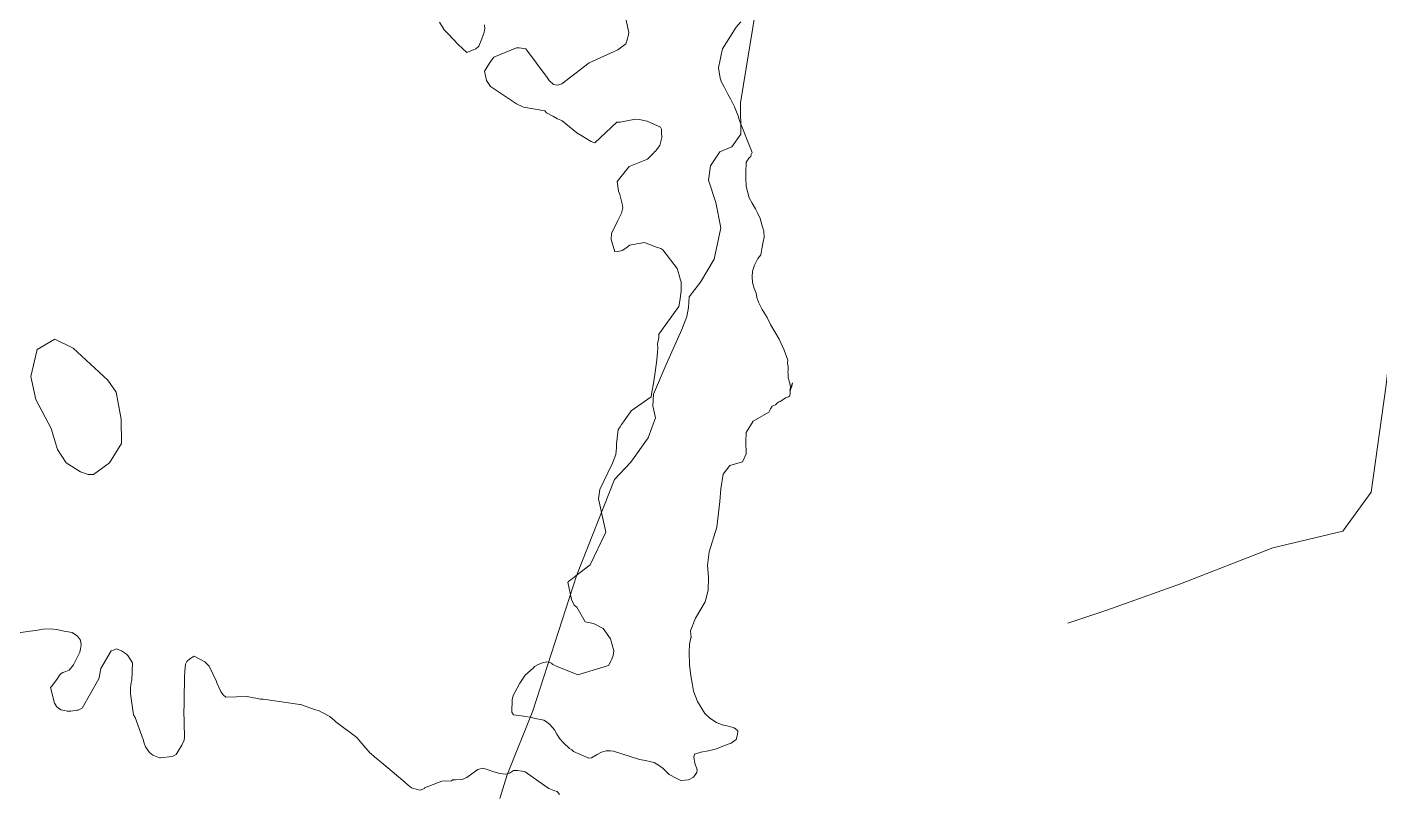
# Model space of a CAD drawing. Header units: metres. Extents: x 4652992 to 4879070, y 2074171 to 2309877.
# Drawn here: x 4653856.6 to 4653983.8, y 2308278.1 to 2308349.9 of the extents above; entities that cross this region are included whole.
import ezdxf

# ---------------------------------------------------------------- set-up
doc = ezdxf.new("R2010")
doc.units = ezdxf.units.M
doc.header["$MEASUREMENT"] = 0
doc.linetypes.add('DGN Style 3', pattern=[92.779933, 66.271381, -26.508552])
for name, color, linetype, lineweight in [('Level 1', 2, 'Continuous', 0), ('Level 20', 30, 'DGN Style 3', 0), ('Level 40', 1, 'Continuous', 0)]:
    doc.layers.add(name, color=color, linetype=linetype, lineweight=lineweight)

msp = doc.modelspace()

# ---------------------------------------------------------------- linework, layer by layer
at = {"layer": 'Level 1'}
msp.add_polyline3d([(4653954.435915, 2308293.919497, 1301), (4653958.094485, 2308295.153933, 1295), (4653965.02051, 2308297.625918, 1290), (4653973.707522, 2308301.017519, 1283), (4653980.302309, 2308302.584109, 1277), (4653982.966311, 2308306.238894, 1275), (4653984.351076, 2308316.328921, 1274), (4653985.578676, 2308327.400515, 1273.3), (4653986.643313, 2308331.845522, 1272), (4653990.25381, 2308343.503442, 1270.3736)], dxfattribs=at)
at = {"layer": 'Level 20', "linetype": 'Continuous'}
msp.add_polyline3d([(4653901.04839, 2308277.463797, 1334.737092), (4653901.721608, 2308279.662145, 1334.137092), (4653904.148199, 2308285.674282, 1332.537091), (4653908.278894, 2308298.473232, 1330.537091), (4653911.807773, 2308307.440972, 1328.937092), (4653913.35751, 2308309.060588, 1328.737092), (4653914.997649, 2308311.347389, 1328.337091), (4653915.679425, 2308313.230027, 1327.737092), (4653915.415936, 2308314.358605, 1327.737092), (4653915.481217, 2308315.432724, 1327.737092), (4653916.691167, 2308318.217924, 1327.137092), (4653918.146025, 2308321.536087, 1326.537091), (4653918.633516, 2308322.7431, 1326.337091), (4653918.786623, 2308323.58217, 1326.337091), (4653918.840288, 2308324.585016, 1326.337091), (4653919.922315, 2308325.956074, 1326.337091), (4653921.200051, 2308328.145358, 1325.737092), (4653921.831567, 2308331.059784, 1325.337091), (4653921.3527, 2308333.455214, 1324.537091), (4653920.660918, 2308335.55696, 1324.137092), (4653920.859138, 2308336.896917, 1324.137092), (4653921.724218, 2308338.228569, 1323.737092), (4653922.839777, 2308338.686542, 1323.737092), (4653923.691784, 2308339.887044, 1323.737092), (4653923.661058, 2308342.817804, 1322.937092), (4653925.095883, 2308351.627893, 1320.537091)], dxfattribs=at)
at = {"layer": 'Level 40', "color": 3}
for points in [[(4653895.357224, 2308350.406175, 1311.7227), (4653895.800718, 2308349.695218, 1311.7227), (4653896.213341, 2308349.270588, 1311.7227), (4653897.115516, 2308348.305304, 1311.7227), (4653897.935144, 2308347.538125, 1311.7227), (4653898.785716, 2308347.904609, 1315.5227), (4653899.074765, 2308348.149516, 1315.5227), (4653899.339439, 2308348.826439, 1315.5227), (4653899.52222, 2308349.284662, 1315.7227), (4653899.547731, 2308349.325239, 1315.7227), (4653899.637001, 2308349.782345, 1315.7227), (4653899.588941, 2308350.153652, 1315.7227)], [(4653912.874066, 2308350.701809, 1319.7227), (4653913.168428, 2308349.443864, 1319.7227), (4653913.100222, 2308349.094419, 1319.7227), (4653913.085112, 2308349.017001, 1319.7227), (4653913.046976, 2308348.821614, 1319.7227), (4653912.896334, 2308348.357156, 1319.7227), (4653912.125457, 2308347.788464, 1319.7227), (4653909.429607, 2308346.577724, 1319.7227), (4653906.85843, 2308344.622431, 1319.7227), (4653906.605595, 2308344.504845, 1319.7227), (4653906.452999, 2308344.485562, 1319.7227), (4653906.099458, 2308344.532002, 1319.7227), (4653905.685325, 2308344.912838, 1319.7227), (4653905.499377, 2308345.189409, 1319.7227), (4653903.487497, 2308347.893816, 1319.7227), (4653902.867497, 2308347.994597, 1319.7227), (4653902.611544, 2308347.996479, 1319.7227), (4653900.4646, 2308347.127039, 1317.1227), (4653900.13086, 2308346.650734, 1317.1227), (4653899.601939, 2308345.791303, 1317.1227), (4653899.791162, 2308344.911218, 1317.1227), (4653900.164249, 2308344.356247, 1317.1227), (4653902.615323, 2308342.730698, 1317.1227), (4653903.218925, 2308342.431476, 1317.1227), (4653903.276887, 2308342.420089, 1317.1227), (4653905.282648, 2308342.081108, 1320.5227), (4653905.421969, 2308341.873878, 1320.5227), (4653906.099918, 2308341.524577, 1320.5227), (4653906.470025, 2308341.325526, 1320.5227), (4653906.785905, 2308341.186234, 1320.5227), (4653906.912224, 2308341.134105, 1320.5227), (4653908.29057, 2308339.991291, 1320.5227), (4653909.632046, 2308339.188116, 1320.5227), (4653909.801734, 2308339.124409, 1320.5227), (4653909.96708, 2308339.062331, 1320.5227), (4653912.057235, 2308341.008026, 1324.1227), (4653912.355724, 2308341.009065, 1324.1227), (4653913.284798, 2308341.184597, 1324.1227), (4653913.841187, 2308341.289717, 1324.1227), (4653914.134003, 2308341.256471, 1324.1227), (4653914.880897, 2308341.109733, 1324.1227), (4653916.142356, 2308340.533257, 1326.7227), (4653916.253252, 2308340.333029, 1326.7227), (4653916.246365, 2308340.020037, 1326.7227), (4653916.279724, 2308339.554582, 1326.7227), (4653916.077143, 2308338.821128, 1326.7227), (4653915.692137, 2308338.28128, 1326.7227), (4653915.566463, 2308338.182941, 1326.7227), (4653915.53287, 2308338.12171, 1326.7227), (4653914.91339, 2308337.53043, 1326.7227), (4653913.191405, 2308336.830403, 1326.7227), (4653912.085781, 2308335.440536, 1328.1227), (4653912.204175, 2308334.526608, 1328.1227), (4653912.320289, 2308334.205777, 1328.1227), (4653912.553622, 2308333.323275, 1328.1227), (4653912.61109, 2308332.962168, 1328.1227), (4653912.483148, 2308332.455991, 1328.1227), (4653912.136905, 2308331.748956, 1328.1227), (4653911.548426, 2308330.558262, 1328.1227), (4653911.503794, 2308329.969614, 1328.1227), (4653911.8647, 2308328.833372, 1328.1227), (4653912.13051, 2308328.846947, 1328.1227), (4653912.538126, 2308328.93854, 1328.1227), (4653912.98707, 2308329.229051, 1328.1227), (4653913.232515, 2308329.455277, 1328.1227), (4653914.647775, 2308329.711547, 1328.1227), (4653915.785903, 2308329.260684, 1328.1227), (4653916.185446, 2308329.122066, 1328.1227), (4653916.352841, 2308329.020121, 1328.1227), (4653917.728492, 2308327.266371, 1330.3227), (4653917.902247, 2308326.640033, 1330.3227), (4653918.033595, 2308326.16656, 1330.3227), (4653918.076004, 2308326.013688, 1330.3227), (4653918.080119, 2308325.124581, 1330.3227), (4653917.959095, 2308324.200839, 1330.3227), (4653917.860051, 2308323.693166, 1330.3227), (4653915.991682, 2308321.090758, 1331.5227), (4653915.981935, 2308320.737881, 1331.5227), (4653915.870828, 2308320.168399, 1331.5227), (4653915.890551, 2308319.790545, 1331.5227), (4653915.87747, 2308319.363819, 1331.5227), (4653915.835337, 2308319.081883, 1331.5227), (4653915.800912, 2308318.682213, 1331.5227), (4653915.688752, 2308317.72051, 1331.5227), (4653915.493132, 2308316.435318, 1331.5227), (4653915.342, 2308315.640281, 1331.5227), (4653915.256779, 2308315.203474, 1331.5227), (4653913.381325, 2308313.868046, 1334.1227), (4653912.676997, 2308312.85454, 1334.1227), (4653912.477966, 2308312.607265, 1334.1227), (4653912.351991, 2308312.382299, 1334.1227), (4653912.261423, 2308312.249805, 1334.1227), (4653912.16034, 2308312.120422, 1334.1227), (4653912.012613, 2308310.777647, 1334.1227), (4653912.020789, 2308310.461161, 1334.1227), (4653911.978415, 2308310.014222, 1334.1227), (4653911.955268, 2308309.883346, 1334.1227), (4653911.937781, 2308309.790332, 1334.1227), (4653911.627575, 2308308.972604, 1334.1227), (4653911.186252, 2308308.051936, 1334.1227), (4653910.434112, 2308306.477891, 1335.9227), (4653910.324947, 2308305.617229, 1335.9227), (4653910.862058, 2308303.207589, 1335.9227), (4653910.976084, 2308302.636137, 1335.9227), (4653911.006489, 2308302.483756, 1335.9227), (4653909.527546, 2308299.422283, 1335.9227), (4653908.183012, 2308298.365411, 1335.9227), (4653907.717093, 2308298.012763, 1335.9227), (4653907.611826, 2308297.937779, 1335.9227), (4653907.521523, 2308297.876138, 1335.9227), (4653907.512193, 2308297.828325, 1335.9227), (4653907.458925, 2308297.786606, 1335.9227), (4653907.44282, 2308297.773992, 1335.9227), (4653907.781235, 2308296.152966, 1335.9227), (4653908.018152, 2308295.602107, 1335.9227), (4653908.279045, 2308295.43312, 1335.9227), (4653909.064902, 2308294.043113, 1335.5227), (4653909.857767, 2308293.887052, 1335.5227), (4653910.765184, 2308293.414195, 1335.5227), (4653911.459868, 2308292.453503, 1335.5227), (4653911.770536, 2308291.332954, 1335.5227), (4653911.686045, 2308290.899855, 1335.5227), (4653911.559097, 2308290.550581, 1335.5227), (4653911.473696, 2308290.342841, 1335.5227), (4653911.26756, 2308289.960539, 1335.5227), (4653908.385959, 2308289.056346, 1335.5227), (4653906.424629, 2308289.854446, 1335.5227), (4653906.02826, 2308290.042038, 1335.5227), (4653905.962232, 2308290.110251, 1335.5227), (4653905.894978, 2308290.13528, 1335.5227), (4653905.901099, 2308290.181574, 1335.5227), (4653905.760029, 2308290.218856, 1335.5227), (4653905.449521, 2308290.281825, 1335.5227), (4653905.069387, 2308290.18306, 1335.5227), (4653904.87334, 2308290.123669, 1335.5227), (4653904.676927, 2308290.046177, 1335.5227), (4653904.589369, 2308289.99647, 1335.5227), (4653904.302431, 2308289.845658, 1335.5227), (4653904.162082, 2308289.711279, 1335.5227), (4653903.440938, 2308289.029252, 1335.5227), (4653902.927156, 2308288.280154, 1337.9227), (4653902.658561, 2308287.804973, 1337.9227), (4653902.289406, 2308287.11489, 1337.9227), (4653902.210813, 2308286.712169, 1337.9227), (4653902.16108, 2308285.555867, 1337.9227), (4653902.321737, 2308285.324472, 1337.6299), (4653903.289505, 2308285.194872, 1337.3371), (4653903.458707, 2308285.161557, 1337.3371), (4653903.863158, 2308285.081923, 1337.3371), (4653904.535759, 2308284.949491, 1337.3371), (4653904.858923, 2308284.885861, 1337.3371), (4653905.171407, 2308284.824335, 1337.3371), (4653905.444264, 2308284.641166, 1337.3371), (4653905.781545, 2308284.356733, 1337.3371), (4653906.171824, 2308283.902276, 1337.3371), (4653906.409271, 2308283.492486, 1337.3371), (4653906.687665, 2308283.043431, 1337.3371), (4653907.024973, 2308282.672872, 1337.3371), (4653907.582462, 2308282.151525, 1337.3371), (4653907.806028, 2308282.013407, 1337.3371), (4653907.979698, 2308281.866276, 1337.3371), (4653909.422217, 2308281.251747, 1336.1371), (4653909.660571, 2308281.278551, 1336.1371), (4653910.201682, 2308281.589559, 1336.1371), (4653910.589853, 2308281.797368, 1336.1371), (4653911.048181, 2308281.925666, 1336.1371), (4653911.45859, 2308281.94117, 1336.1371), (4653911.73706, 2308281.891896, 1336.1371), (4653914.168106, 2308281.127853, 1333.7371), (4653914.185467, 2308281.124434, 1333.7371), (4653914.739939, 2308281.015256, 1333.7371), (4653915.275234, 2308280.909855, 1333.7371), (4653915.551307, 2308280.841974, 1333.7371), (4653916.050568, 2308280.517884, 1333.7371), (4653916.399686, 2308280.253096, 1333.7371), (4653916.647503, 2308280.008757, 1333.7371), (4653916.966883, 2308279.707333, 1333.7371), (4653917.611247, 2308279.350425, 1333.7371), (4653918.066654, 2308279.150802, 1333.7371), (4653918.778661, 2308279.208129, 1333.7371), (4653919.262237, 2308279.456486, 1333.7371), (4653919.578225, 2308279.899116, 1333.7371), (4653919.594685, 2308280.128359, 1333.7371), (4653919.376535, 2308280.756276, 1333.7371), (4653919.266028, 2308281.341138, 1333.7371), (4653919.355934, 2308281.613985, 1333.7371), (4653919.945165, 2308281.813801, 1333.7371), (4653920.658906, 2308281.936412, 1333.7371), (4653921.418821, 2308282.107338, 1333.7371), (4653922.175864, 2308282.414773, 1333.7371), (4653922.796085, 2308282.654047, 1333.7371), (4653923.245364, 2308282.994737, 1333.7371), (4653923.389235, 2308283.448512, 1333.7371), (4653923.424838, 2308283.812905, 1333.7371), (4653923.06976, 2308284.0835, 1333.7371), (4653922.417994, 2308284.28043, 1333.7371), (4653921.935873, 2308284.380623, 1333.7371), (4653921.423399, 2308284.59413, 1333.7371), (4653920.798663, 2308285.001634, 1333.7371), (4653920.309633, 2308285.443399, 1333.7371), (4653919.625157, 2308286.565814, 1333.7371), (4653919.243141, 2308287.549333, 1333.7371), (4653919.112518, 2308288.295594, 1333.7371), (4653918.999095, 2308288.966987, 1333.7371), (4653918.865673, 2308290.024686, 1333.7371), (4653918.841597, 2308291.196177, 1333.7371), (4653918.868831, 2308291.960007, 1333.7371), (4653919.002263, 2308292.5394, 1333.7371), (4653919.025176, 2308292.582089, 1333.8299), (4653918.957064, 2308293.210062, 1333.9227), (4653919.453018, 2308294.38277, 1333.9227), (4653920.358561, 2308295.94285, 1333.9227), (4653920.636364, 2308297.02473, 1333.9227), (4653920.669362, 2308298.221614, 1333.9227), (4653920.561128, 2308299.37941, 1333.9227), (4653920.735357, 2308300.615305, 1333.9227), (4653921.457268, 2308302.946697, 1333.9227), (4653921.728804, 2308305.366599, 1333.9227), (4653921.826123, 2308306.550653, 1333.9227), (4653922.025438, 2308307.915146, 1333.9227), (4653922.651539, 2308308.727776, 1333.9227), (4653923.858211, 2308309.092003, 1333.9227), (4653924.201858, 2308309.826499, 1333.9227), (4653924.157927, 2308310.97141, 1333.9227), (4653924.192451, 2308311.833517, 1333.9227), (4653924.868739, 2308312.903583, 1333.9227), (4653926.345648, 2308313.760343, 1333.1227), (4653926.472875, 2308314.069851, 1333.1227), (4653926.651937, 2308314.302259, 1333.1227), (4653926.947236, 2308314.444903, 1333.1227), (4653927.113733, 2308314.612877, 1333.1227), (4653927.267665, 2308314.716416, 1333.1227), (4653927.409033, 2308314.755522, 1333.1227), (4653927.562965, 2308314.859061, 1333.1227), (4653927.903896, 2308315.096308, 1332.9227), (4653928.175981, 2308315.183207, 1332.5227), (4653928.286168, 2308315.265306, 1332.3227), (4653928.3239, 2308315.458807, 1332.3227), (4653928.322317, 2308315.793985, 1332.3227), (4653928.495461, 2308316.198865, 1332.1227), (4653928.558362, 2308316.521447, 1332.1227), (4653928.311591, 2308315.803088, 1331.9227), (4653928.361926, 2308316.061222, 1331.9227), (4653928.308423, 2308316.473787, 1331.9227), (4653928.138502, 2308316.976246, 1331.9227), (4653928.149503, 2308317.37612, 1331.9227), (4653928.122752, 2308317.582398, 1331.9227), (4653928.147919, 2308317.711461, 1331.9227), (4653928.133752, 2308317.982268, 1331.9227), (4653928.080252, 2308318.394817, 1331.9227), (4653928.130586, 2308318.652939, 1331.9227), (4653927.778171, 2308319.593277, 1331.9227), (4653927.30935, 2308320.623484, 1331.9227), (4653926.906617, 2308321.305673, 1331.9227), (4653926.50389, 2308321.98785, 1331.9227), (4653926.165667, 2308322.657337, 1331.9227), (4653925.711042, 2308323.416695, 1331.9227), (4653925.372831, 2308324.086158, 1331.9227), (4653925.190357, 2308324.524009, 1331.9227), (4653925.136872, 2308324.936501, 1331.9227), (4653924.954401, 2308325.374344, 1331.9227), (4653924.797099, 2308325.941224, 1331.9227), (4653924.768785, 2308326.482745, 1331.9227), (4653924.804965, 2308327.011583, 1331.9227), (4653924.982713, 2308327.579583, 1331.9227), (4653925.302028, 2308328.186745, 1331.9227), (4653925.571006, 2308328.535829, 1331.9227), (4653925.684257, 2308329.116492, 1331.9227), (4653925.81009, 2308329.761667, 1331.9227), (4653925.898172, 2308330.213286, 1331.9227), (4653925.869854, 2308330.754766, 1331.9227), (4653925.699971, 2308331.257074, 1331.9227), (4653925.503348, 2308331.965594, 1331.9227), (4653925.268979, 2308332.480562, 1331.9227), (4653925.073936, 2308332.853824, 1331.9227), (4653924.775083, 2308333.381454, 1331.9227), (4653924.476234, 2308333.909078, 1331.9227), (4653924.318948, 2308334.475861, 1331.9227), (4653924.213568, 2308334.965455, 1331.9227), (4653924.171105, 2308335.777595, 1331.9227), (4653924.180547, 2308336.512541, 1331.9227), (4653924.204143, 2308336.976774, 1331.9227), (4653924.189989, 2308337.247478, 1331.9227), (4653924.471528, 2308337.661023, 1331.9227), (4653924.625667, 2308337.764698, 1331.9227), (4653924.663415, 2308337.958221, 1331.9227), (4653924.76565, 2308338.139074, 1331.9227), (4653923.546828, 2308341.226884, 1330.7227), (4653923.468071, 2308341.510676, 1330.7227), (4653923.115238, 2308342.452019, 1330.7227), (4653922.724605, 2308343.199538, 1330.7227), (4653922.477312, 2308343.65058, 1330.7227), (4653922.138669, 2308344.320791, 1330.7227), (4653921.891382, 2308344.77182, 1330.7227), (4653921.760656, 2308345.132875, 1330.7227), (4653921.614198, 2308346.100683, 1330.7227), (4653921.765433, 2308346.875856, 1330.7227), (4653921.853652, 2308347.328036, 1330.7227), (4653921.941871, 2308347.780212, 1330.7227), (4653921.967076, 2308347.909405, 1330.7227), (4653923.276449, 2308349.924616, 1328.1227), (4653923.714232, 2308350.444299, 1328.1227)], [(4653860.922171, 2308319.779634, 1308.3227), (4653859.216699, 2308320.606881, 1308.3227), (4653857.556348, 2308319.654678, 1308.3227), (4653856.961497, 2308317.115738, 1308.3227), (4653857.424161, 2308314.958913, 1308.3227), (4653858.85379, 2308312.218255, 1308.3227), (4653859.448217, 2308310.232064, 1308.3227), (4653860.285525, 2308308.9851, 1308.3227), (4653861.633002, 2308308.139286, 1309.5227), (4653862.33011, 2308307.905131, 1309.5227), (4653862.861578, 2308307.897558, 1309.5227), (4653864.349114, 2308308.98023, 1309.5227), (4653865.493565, 2308310.818044, 1309.5227), (4653865.446399, 2308313.086689, 1309.5227), (4653864.963708, 2308315.637362, 1309.5227), (4653864.203632, 2308316.76912, 1309.5227), (4653860.922171, 2308319.779634, 1308.3227)], [(4653906.657273, 2308277.834905, 1337.1371), (4653906.442475, 2308278.101329, 1337.1371), (4653906.11118, 2308278.203259, 1337.1371), (4653905.643241, 2308278.382067, 1337.1371), (4653905.241676, 2308278.665381, 1337.1371), (4653903.421926, 2308279.945611, 1338.5371), (4653903.113257, 2308280.006399, 1338.5371), (4653902.697722, 2308280.088232, 1338.5371), (4653902.342093, 2308280.081761, 1338.5371), (4653901.939772, 2308279.817489, 1338.5371), (4653901.61263, 2308279.747693, 1338.5371), (4653901.0492, 2308279.811997, 1338.5371), (4653900.475464, 2308279.966131, 1338.5371), (4653899.951664, 2308280.154116, 1338.5371), (4653899.437331, 2308280.285346, 1338.5371), (4653898.991326, 2308280.177106, 1338.5371), (4653898.526085, 2308279.846945, 1338.5371), (4653897.952425, 2308279.426232, 1338.5371), (4653897.504372, 2308279.24987, 1338.5371), (4653896.881738, 2308279.203063, 1338.5371), (4653896.61255, 2308279.18894, 1338.5371), (4653896.644168, 2308279.229943, 1338.4259), (4653896.496663, 2308279.122573, 1338.3227), (4653895.60631, 2308279.063324, 1338.3227), (4653893.96233, 2308278.446223, 1337.7227), (4653893.948159, 2308278.38734, 1337.7227), (4653893.568816, 2308278.232623, 1337.7227), (4653893.399421, 2308278.265987, 1337.7227), (4653892.73288, 2308278.455966, 1337.7227), (4653892.427199, 2308278.692263, 1337.7227), (4653892.177984, 2308278.917438, 1337.7227), (4653892.103363, 2308278.991597, 1337.7227), (4653891.92877, 2308279.142611, 1337.7227), (4653889.912828, 2308280.830378, 1336.1227), (4653889.621287, 2308281.093976, 1336.1227), (4653889.254711, 2308281.371705, 1336.1227), (4653888.902897, 2308281.676255, 1336.1227), (4653888.869846, 2308281.701804, 1336.1227), (4653888.084837, 2308282.601965, 1336.1227), (4653887.607548, 2308283.166465, 1336.1227), (4653885.62827, 2308284.660127, 1332.7227), (4653885.545427, 2308284.753391, 1332.7227), (4653885.06851, 2308285.150448, 1332.7227), (4653884.395296, 2308285.511491, 1332.7227), (4653884.000549, 2308285.707365, 1332.7227), (4653883.714767, 2308285.780447, 1332.7227), (4653882.302655, 2308286.277984, 1332.7227), (4653882.254132, 2308286.291193, 1332.7227), (4653878.786987, 2308286.792471, 1329.5227), (4653878.547602, 2308286.780292, 1329.5227), (4653878.107315, 2308286.866988, 1329.5227), (4653877.893918, 2308286.909007, 1329.5227), (4653877.299343, 2308287.026084, 1329.5227), (4653875.278931, 2308286.967959, 1327.1227), (4653875.028116, 2308287.175371, 1327.1227), (4653874.806499, 2308287.498192, 1327.1227), (4653874.439576, 2308288.322486, 1327.1227), (4653874.43377, 2308288.343459, 1327.1227), (4653874.398926, 2308288.445049, 1327.1227), (4653873.721857, 2308289.875366, 1325.3227), (4653873.63267, 2308289.977387, 1325.3227), (4653873.302629, 2308290.298188, 1325.3227), (4653872.31085, 2308290.833919, 1325.3227), (4653871.904013, 2308290.56027, 1325.3227), (4653871.623437, 2308290.327681, 1325.3227), (4653871.504578, 2308290.060984, 1325.3227), (4653871.418396, 2308289.429068, 1325.3227), (4653871.420471, 2308289.388982, 1325.3227), (4653871.390645, 2308288.86832, 1325.3227), (4653871.383384, 2308286.719438, 1325.3227), (4653871.376968, 2308286.664511, 1325.3227), (4653871.364769, 2308286.064914, 1325.3227), (4653871.32517, 2308285.789762, 1325.3227), (4653871.414441, 2308283.198111, 1325.3227), (4653871.361748, 2308282.928456, 1325.3227), (4653871.135495, 2308282.465962, 1325.3227), (4653870.801944, 2308281.888845, 1325.3227), (4653870.611754, 2308281.593898, 1325.3227), (4653870.247305, 2308281.399145, 1325.3227), (4653869.129863, 2308281.26241, 1325.3227), (4653869.055452, 2308281.277065, 1325.3227), (4653868.426206, 2308281.523338, 1325.3227), (4653868.096102, 2308281.764219, 1325.3227), (4653867.729978, 2308282.309598, 1325.3227), (4653867.593773, 2308282.638876, 1325.3227), (4653867.504523, 2308282.994281, 1325.3227), (4653866.754149, 2308285.062272, 1323.5227), (4653866.619018, 2308285.315916, 1323.5227), (4653866.320933, 2308287.283052, 1323.5227), (4653866.312938, 2308287.589856, 1323.5227), (4653866.312734, 2308287.639106, 1323.5227), (4653866.312107, 2308287.79021, 1323.5227), (4653866.364229, 2308288.157727, 1323.5227), (4653866.449868, 2308288.595871, 1323.5227), (4653866.526113, 2308290.20862, 1322.9227), (4653866.063355, 2308290.897887, 1322.9227), (4653865.932768, 2308291.020271, 1322.9227), (4653865.486778, 2308291.310481, 1322.9227), (4653864.986585, 2308291.52859, 1322.9227), (4653864.72759, 2308291.400139, 1322.9227), (4653864.710716, 2308291.393115, 1322.9227), (4653864.521728, 2308291.311698, 1322.9227), (4653863.536623, 2308289.657772, 1320.9227), (4653863.47335, 2308289.3341, 1320.9227), (4653863.404963, 2308288.984265, 1320.9227), (4653863.349191, 2308288.698962, 1320.9227), (4653861.764922, 2308285.926079, 1319.3227), (4653861.40174, 2308285.763838, 1319.3227), (4653861.29708, 2308285.744083, 1319.3227), (4653860.702655, 2308285.652193, 1319.3227), (4653860.362585, 2308285.667993, 1319.3227), (4653860.143006, 2308285.711234, 1319.3227), (4653859.766462, 2308285.785385, 1319.3227), (4653859.409262, 2308286.058792, 1319.3227), (4653859.195071, 2308286.40683, 1319.3227), (4653858.816915, 2308287.892901, 1317.7227), (4653858.966756, 2308288.044045, 1317.7227), (4653859.035318, 2308288.138996, 1317.7227), (4653859.461625, 2308288.729408, 1317.7227), (4653859.641675, 2308289.035063, 1317.7227), (4653859.795315, 2308289.205642, 1317.7227), (4653859.972458, 2308289.284136, 1317.7227), (4653860.243067, 2308289.376704, 1317.7227), (4653860.545298, 2308289.505916, 1317.7227), (4653860.969451, 2308289.996847, 1317.7227), (4653861.569472, 2308291.204679, 1317.7227), (4653861.632829, 2308291.528748, 1317.7227), (4653861.70213, 2308291.883223, 1317.7227), (4653861.635304, 2308292.321651, 1317.7227), (4653861.340925, 2308292.688036, 1317.7227), (4653860.844408, 2308293.03337, 1317.7227), (4653860.074366, 2308293.184969, 1317.7227), (4653859.37032, 2308293.323576, 1317.7227), (4653858.791594, 2308293.378167, 1317.7227), (4653858.106584, 2308293.352567, 1317.7227), (4653857.576914, 2308293.259332, 1317.7227), (4653853.035826, 2308292.629075, 1315.7227)]]:
    msp.add_polyline3d(points, dxfattribs=at)

doc.saveas('drawing.dxf')
